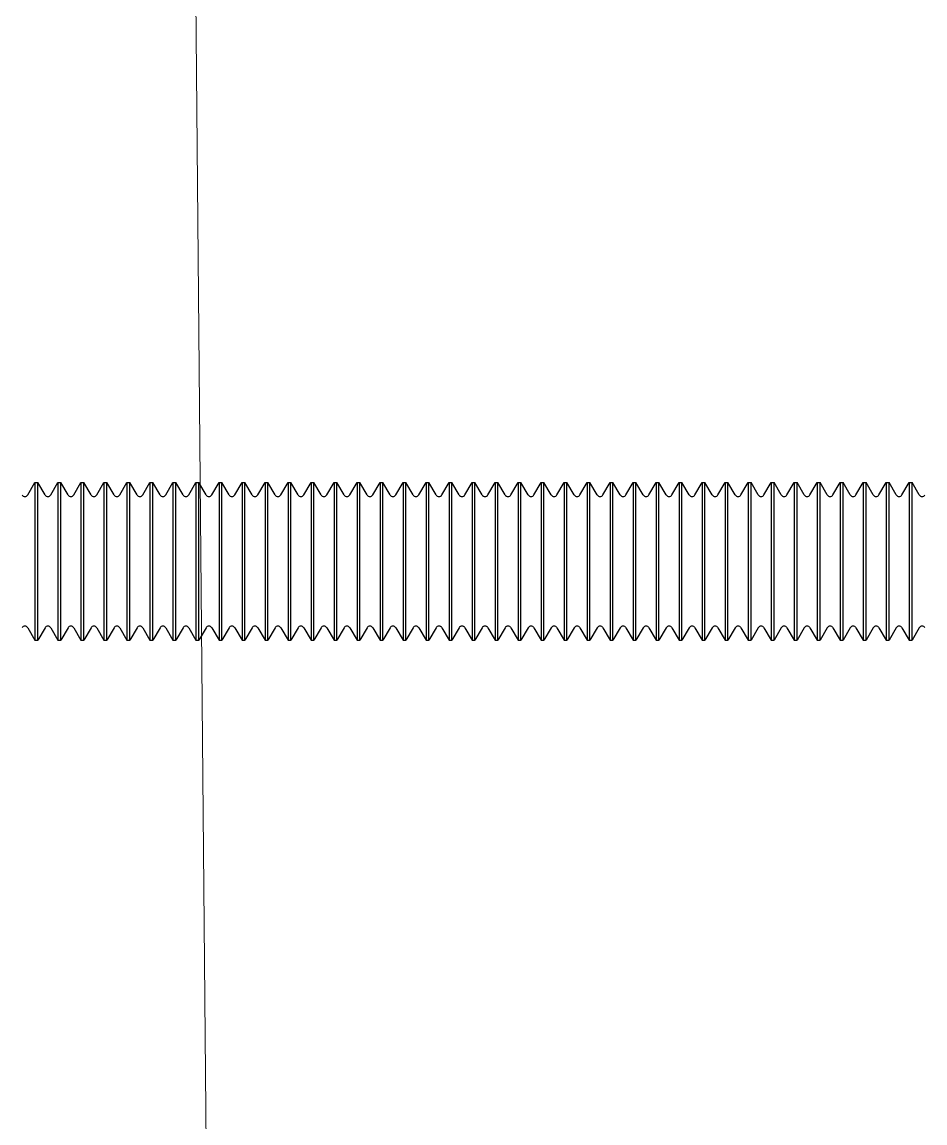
# Model space of a CAD drawing. Header units: millimetres. Extents: x -23083795 to 376618, y 113268 to 3804440.
# Drawn here: x 225362.8 to 225454.4, y 120849.5 to 120961.2 of the extents above; entities that cross this region are included whole.
import ezdxf

# ---------------------------------------------------------------- set-up
doc = ezdxf.new("R2010")
doc.units = ezdxf.units.MM
doc.header["$LTSCALE"] = 6
doc.linetypes.add('CENTER', pattern=[50.8, 31.75, -6.35, 6.35, -6.35])
doc.layers.add('duong tam', color=30, linetype='CENTER', lineweight=5)

msp = doc.modelspace()

# ---------------------------------------------------------------- linework, layer by layer
at = {"color": 2, "lineweight": -3, "ltscale": 30, "extrusion": (0, 1, -2.22045e-16)}
for p, q in [((225363.4172, 120913.22395, -1.36858), (225364.14637, 120914.48691, -1.36858)), ((225364.14637, 120914.48691, -1.36858), (225364.14637, 120898.48691, -1.36858)), ((225364.14637, 120914.48691, -1.36858), (225364.43803, 120914.48691, -1.36858)), ((225364.43803, 120898.48691, -1.36858), (225364.43803, 120914.48691, -1.36858)), ((225365.1672, 120913.22395, -1.36858), (225364.43803, 120914.48691, -1.36858)), ((225365.75053, 120913.22395, -1.36858), (225366.4797, 120914.48691, -1.36858)), ((225366.4797, 120914.48691, -1.36858), (225366.4797, 120898.48691, -1.36858)), ((225366.4797, 120914.48691, -1.36858), (225366.77137, 120914.48691, -1.36858)), ((225366.77137, 120898.48691, -1.36858), (225366.77137, 120914.48691, -1.36858)), ((225367.50053, 120913.22395, -1.36858), (225366.77137, 120914.48691, -1.36858)), ((225368.08387, 120913.22395, -1.36858), (225368.81303, 120914.48691, -1.36858)), ((225368.81303, 120914.48691, -1.36858), (225368.81303, 120898.48691, -1.36858)), ((225368.81303, 120914.48691, -1.36858), (225369.1047, 120914.48691, -1.36858)), ((225369.1047, 120898.48691, -1.36858), (225369.1047, 120914.48691, -1.36858)), ((225369.83387, 120913.22395, -1.36858), (225369.1047, 120914.48691, -1.36858)), ((225370.4172, 120913.22395, -1.36858), (225371.14637, 120914.48691, -1.36858)), ((225371.14637, 120914.48691, -1.36858), (225371.14637, 120898.48691, -1.36858)), ((225371.14637, 120914.48691, -1.36858), (225371.43803, 120914.48691, -1.36858)), ((225371.43803, 120898.48691, -1.36858), (225371.43803, 120914.48691, -1.36858)), ((225372.1672, 120913.22395, -1.36858), (225371.43803, 120914.48691, -1.36858)), ((225372.75053, 120913.22395, -1.36858), (225373.4797, 120914.48691, -1.36858)), ((225373.4797, 120914.48691, -1.36858), (225373.4797, 120898.48691, -1.36858)), ((225373.4797, 120914.48691, -1.36858), (225373.77137, 120914.48691, -1.36858)), ((225373.77137, 120898.48691, -1.36858), (225373.77137, 120914.48691, -1.36858)), ((225374.50053, 120913.22395, -1.36858), (225373.77137, 120914.48691, -1.36858)), ((225375.08387, 120913.22395, -1.36858), (225375.81303, 120914.48691, -1.36858)), ((225375.81303, 120914.48691, -1.36858), (225375.81303, 120898.48691, -1.36858)), ((225375.81303, 120914.48691, -1.36858), (225376.1047, 120914.48691, -1.36858)), ((225376.1047, 120898.48691, -1.36858), (225376.1047, 120914.48691, -1.36858)), ((225376.83387, 120913.22395, -1.36858), (225376.1047, 120914.48691, -1.36858)), ((225377.4172, 120913.22395, -1.36858), (225378.14637, 120914.48691, -1.36858)), ((225378.14637, 120914.48691, -1.36858), (225378.14637, 120898.48691, -1.36858)), ((225378.14637, 120914.48691, -1.36858), (225378.43803, 120914.48691, -1.36858)), ((225378.43803, 120898.48691, -1.36858), (225378.43803, 120914.48691, -1.36858)), ((225379.1672, 120913.22395, -1.36858), (225378.43803, 120914.48691, -1.36858)), ((225379.75053, 120913.22395, -1.36858), (225380.4797, 120914.48691, -1.36858)), ((225380.4797, 120914.48691, -1.36858), (225380.4797, 120898.48691, -1.36858)), ((225380.4797, 120914.48691, -1.36858), (225380.77137, 120914.48691, -1.36858)), ((225380.77137, 120898.48691, -1.36858), (225380.77137, 120914.48691, -1.36858)), ((225381.50053, 120913.22395, -1.36858), (225380.77137, 120914.48691, -1.36858)), ((225382.08387, 120913.22395, -1.36858), (225382.81303, 120914.48691, -1.36858)), ((225382.81303, 120914.48691, -1.36858), (225382.81303, 120898.48691, -1.36858)), ((225382.81303, 120914.48691, -1.36858), (225383.1047, 120914.48691, -1.36858)), ((225383.1047, 120898.48691, -1.36858), (225383.1047, 120914.48691, -1.36858)), ((225383.83387, 120913.22395, -1.36858), (225383.1047, 120914.48691, -1.36858)), ((225384.4172, 120913.22395, -1.36858), (225385.14637, 120914.48691, -1.36858)), ((225385.14637, 120914.48691, -1.36858), (225385.14637, 120898.48691, -1.36858)), ((225385.14637, 120914.48691, -1.36858), (225385.43803, 120914.48691, -1.36858)), ((225385.43803, 120898.48691, -1.36858), (225385.43803, 120914.48691, -1.36858)), ((225386.1672, 120913.22395, -1.36858), (225385.43803, 120914.48691, -1.36858)), ((225386.75053, 120913.22395, -1.36858), (225387.4797, 120914.48691, -1.36858)), ((225387.4797, 120914.48691, -1.36858), (225387.4797, 120898.48691, -1.36858)), ((225387.4797, 120914.48691, -1.36858), (225387.77137, 120914.48691, -1.36858)), ((225387.77137, 120898.48691, -1.36858), (225387.77137, 120914.48691, -1.36858)), ((225388.50053, 120913.22395, -1.36858), (225387.77137, 120914.48691, -1.36858)), ((225389.08387, 120913.22395, -1.36858), (225389.81303, 120914.48691, -1.36858)), ((225389.81303, 120914.48691, -1.36858), (225389.81303, 120898.48691, -1.36858)), ((225389.81303, 120914.48691, -1.36858), (225390.1047, 120914.48691, -1.36858)), ((225390.1047, 120898.48691, -1.36858), (225390.1047, 120914.48691, -1.36858)), ((225390.83387, 120913.22395, -1.36858), (225390.1047, 120914.48691, -1.36858)), ((225391.4172, 120913.22395, -1.36858), (225392.14637, 120914.48691, -1.36858)), ((225392.14637, 120914.48691, -1.36858), (225392.14637, 120898.48691, -1.36858)), ((225392.14637, 120914.48691, -1.36858), (225392.43803, 120914.48691, -1.36858)), ((225392.43803, 120898.48691, -1.36858), (225392.43803, 120914.48691, -1.36858)), ((225393.1672, 120913.22395, -1.36858), (225392.43803, 120914.48691, -1.36858)), ((225393.75053, 120913.22395, -1.36858), (225394.4797, 120914.48691, -1.36858)), ((225394.4797, 120914.48691, -1.36858), (225394.4797, 120898.48691, -1.36858)), ((225394.4797, 120914.48691, -1.36858), (225394.77137, 120914.48691, -1.36858)), ((225394.77137, 120898.48691, -1.36858), (225394.77137, 120914.48691, -1.36858)), ((225395.50053, 120913.22395, -1.36858), (225394.77137, 120914.48691, -1.36858)), ((225396.08387, 120913.22395, -1.36858), (225396.81303, 120914.48691, -1.36858)), ((225396.81303, 120914.48691, -1.36858), (225396.81303, 120898.48691, -1.36858)), ((225396.81303, 120914.48691, -1.36858), (225397.1047, 120914.48691, -1.36858)), ((225397.1047, 120898.48691, -1.36858), (225397.1047, 120914.48691, -1.36858)), ((225397.83387, 120913.22395, -1.36858), (225397.1047, 120914.48691, -1.36858)), ((225398.4172, 120913.22395, -1.36858), (225399.14637, 120914.48691, -1.36858)), ((225399.14637, 120914.48691, -1.36858), (225399.14637, 120898.48691, -1.36858)), ((225399.14637, 120914.48691, -1.36858), (225399.43803, 120914.48691, -1.36858)), ((225399.43803, 120898.48691, -1.36858), (225399.43803, 120914.48691, -1.36858)), ((225400.1672, 120913.22395, -1.36858), (225399.43803, 120914.48691, -1.36858)), ((225400.75053, 120913.22395, -1.36858), (225401.4797, 120914.48691, -1.36858)), ((225401.4797, 120914.48691, -1.36858), (225401.4797, 120898.48691, -1.36858)), ((225401.4797, 120914.48691, -1.36858), (225401.77137, 120914.48691, -1.36858)), ((225401.77137, 120898.48691, -1.36858), (225401.77137, 120914.48691, -1.36858)), ((225402.50053, 120913.22395, -1.36858), (225401.77137, 120914.48691, -1.36858)), ((225403.08387, 120913.22395, -1.36858), (225403.81303, 120914.48691, -1.36858)), ((225403.81303, 120914.48691, -1.36858), (225403.81303, 120898.48691, -1.36858)), ((225403.81303, 120914.48691, -1.36858), (225404.1047, 120914.48691, -1.36858)), ((225404.1047, 120898.48691, -1.36858), (225404.1047, 120914.48691, -1.36858)), ((225404.83387, 120913.22395, -1.36858), (225404.1047, 120914.48691, -1.36858)), ((225405.4172, 120913.22395, -1.36858), (225406.14637, 120914.48691, -1.36858)), ((225406.14637, 120914.48691, -1.36858), (225406.14637, 120898.48691, -1.36858)), ((225406.14637, 120914.48691, -1.36858), (225406.43803, 120914.48691, -1.36858)), ((225406.43803, 120898.48691, -1.36858), (225406.43803, 120914.48691, -1.36858)), ((225407.1672, 120913.22395, -1.36858), (225406.43803, 120914.48691, -1.36858)), ((225407.75053, 120913.22395, -1.36858), (225408.4797, 120914.48691, -1.36858)), ((225408.4797, 120914.48691, -1.36858), (225408.4797, 120898.48691, -1.36858)), ((225408.4797, 120914.48691, -1.36858), (225408.77137, 120914.48691, -1.36858)), ((225408.77137, 120898.48691, -1.36858), (225408.77137, 120914.48691, -1.36858)), ((225409.50053, 120913.22395, -1.36858), (225408.77137, 120914.48691, -1.36858)), ((225410.08387, 120913.22395, -1.36858), (225410.81303, 120914.48691, -1.36858)), ((225410.81303, 120914.48691, -1.36858), (225410.81303, 120898.48691, -1.36858)), ((225410.81303, 120914.48691, -1.36858), (225411.1047, 120914.48691, -1.36858)), ((225411.1047, 120898.48691, -1.36858), (225411.1047, 120914.48691, -1.36858)), ((225411.83387, 120913.22395, -1.36858), (225411.1047, 120914.48691, -1.36858)), ((225412.4172, 120913.22395, -1.36858), (225413.14637, 120914.48691, -1.36858)), ((225413.14637, 120914.48691, -1.36858), (225413.14637, 120898.48691, -1.36858)), ((225413.14637, 120914.48691, -1.36858), (225413.43803, 120914.48691, -1.36858)), ((225413.43803, 120898.48691, -1.36858), (225413.43803, 120914.48691, -1.36858)), ((225414.1672, 120913.22395, -1.36858), (225413.43803, 120914.48691, -1.36858)), ((225414.75053, 120913.22395, -1.36858), (225415.4797, 120914.48691, -1.36858)), ((225415.4797, 120914.48691, -1.36858), (225415.4797, 120898.48691, -1.36858)), ((225415.4797, 120914.48691, -1.36858), (225415.77137, 120914.48691, -1.36858)), ((225415.77137, 120898.48691, -1.36858), (225415.77137, 120914.48691, -1.36858)), ((225416.50053, 120913.22395, -1.36858), (225415.77137, 120914.48691, -1.36858)), ((225417.08387, 120913.22395, -1.36858), (225417.81303, 120914.48691, -1.36858)), ((225417.81303, 120914.48691, -1.36858), (225417.81303, 120898.48691, -1.36858)), ((225417.81303, 120914.48691, -1.36858), (225418.1047, 120914.48691, -1.36858)), ((225418.1047, 120898.48691, -1.36858), (225418.1047, 120914.48691, -1.36858)), ((225418.83387, 120913.22395, -1.36858), (225418.1047, 120914.48691, -1.36858)), ((225419.4172, 120913.22395, -1.36858), (225420.14637, 120914.48691, -1.36858)), ((225420.14637, 120914.48691, -1.36858), (225420.14637, 120898.48691, -1.36858)), ((225420.14637, 120914.48691, -1.36858), (225420.43803, 120914.48691, -1.36858)), ((225420.43803, 120898.48691, -1.36858), (225420.43803, 120914.48691, -1.36858)), ((225421.1672, 120913.22395, -1.36858), (225420.43803, 120914.48691, -1.36858)), ((225421.75053, 120913.22395, -1.36858), (225422.4797, 120914.48691, -1.36858)), ((225422.4797, 120914.48691, -1.36858), (225422.4797, 120898.48691, -1.36858)), ((225422.4797, 120914.48691, -1.36858), (225422.77137, 120914.48691, -1.36858)), ((225422.77137, 120898.48691, -1.36858), (225422.77137, 120914.48691, -1.36858)), ((225423.50053, 120913.22395, -1.36858), (225422.77137, 120914.48691, -1.36858)), ((225424.08387, 120913.22395, -1.36858), (225424.81303, 120914.48691, -1.36858)), ((225424.81303, 120914.48691, -1.36858), (225424.81303, 120898.48691, -1.36858)), ((225424.81303, 120914.48691, -1.36858), (225425.1047, 120914.48691, -1.36858)), ((225425.1047, 120898.48691, -1.36858), (225425.1047, 120914.48691, -1.36858)), ((225425.83387, 120913.22395, -1.36858), (225425.1047, 120914.48691, -1.36858)), ((225426.4172, 120913.22395, -1.36858), (225427.14637, 120914.48691, -1.36858)), ((225427.14637, 120914.48691, -1.36858), (225427.14637, 120898.48691, -1.36858)), ((225427.14637, 120914.48691, -1.36858), (225427.43803, 120914.48691, -1.36858)), ((225427.43803, 120898.48691, -1.36858), (225427.43803, 120914.48691, -1.36858)), ((225428.1672, 120913.22395, -1.36858), (225427.43803, 120914.48691, -1.36858)), ((225428.75053, 120913.22395, -1.36858), (225429.4797, 120914.48691, -1.36858)), ((225429.4797, 120914.48691, -1.36858), (225429.4797, 120898.48691, -1.36858)), ((225429.4797, 120914.48691, -1.36858), (225429.77137, 120914.48691, -1.36858)), ((225429.77137, 120898.48691, -1.36858), (225429.77137, 120914.48691, -1.36858)), ((225430.50053, 120913.22395, -1.36858), (225429.77137, 120914.48691, -1.36858)), ((225431.08387, 120913.22395, -1.36858), (225431.81303, 120914.48691, -1.36858)), ((225431.81303, 120914.48691, -1.36858), (225431.81303, 120898.48691, -1.36858)), ((225431.81303, 120914.48691, -1.36858), (225432.1047, 120914.48691, -1.36858)), ((225432.1047, 120898.48691, -1.36858), (225432.1047, 120914.48691, -1.36858)), ((225432.83387, 120913.22395, -1.36858), (225432.1047, 120914.48691, -1.36858)), ((225433.4172, 120913.22395, -1.36858), (225434.14637, 120914.48691, -1.36858)), ((225434.14637, 120914.48691, -1.36858), (225434.14637, 120898.48691, -1.36858)), ((225434.14637, 120914.48691, -1.36858), (225434.43803, 120914.48691, -1.36858)), ((225434.43803, 120898.48691, -1.36858), (225434.43803, 120914.48691, -1.36858)), ((225435.1672, 120913.22395, -1.36858), (225434.43803, 120914.48691, -1.36858)), ((225435.75053, 120913.22395, -1.36858), (225436.4797, 120914.48691, -1.36858)), ((225436.4797, 120914.48691, -1.36858), (225436.4797, 120898.48691, -1.36858)), ((225436.4797, 120914.48691, -1.36858), (225436.77137, 120914.48691, -1.36858)), ((225436.77137, 120898.48691, -1.36858), (225436.77137, 120914.48691, -1.36858)), ((225437.50053, 120913.22395, -1.36858), (225436.77137, 120914.48691, -1.36858)), ((225438.08387, 120913.22395, -1.36858), (225438.81303, 120914.48691, -1.36858)), ((225438.81303, 120914.48691, -1.36858), (225438.81303, 120898.48691, -1.36858)), ((225438.81303, 120914.48691, -1.36858), (225439.1047, 120914.48691, -1.36858)), ((225439.1047, 120898.48691, -1.36858), (225439.1047, 120914.48691, -1.36858)), ((225439.83387, 120913.22395, -1.36858), (225439.1047, 120914.48691, -1.36858)), ((225440.4172, 120913.22395, -1.36858), (225441.14637, 120914.48691, -1.36858)), ((225441.14637, 120914.48691, -1.36858), (225441.14637, 120898.48691, -1.36858)), ((225441.14637, 120914.48691, -1.36858), (225441.43803, 120914.48691, -1.36858)), ((225441.43803, 120898.48691, -1.36858), (225441.43803, 120914.48691, -1.36858)), ((225442.1672, 120913.22395, -1.36858), (225441.43803, 120914.48691, -1.36858)), ((225442.75053, 120913.22395, -1.36858), (225443.4797, 120914.48691, -1.36858)), ((225443.4797, 120914.48691, -1.36858), (225443.4797, 120898.48691, -1.36858)), ((225443.4797, 120914.48691, -1.36858), (225443.77137, 120914.48691, -1.36858)), ((225443.77137, 120898.48691, -1.36858), (225443.77137, 120914.48691, -1.36858)), ((225444.50053, 120913.22395, -1.36858), (225443.77137, 120914.48691, -1.36858)), ((225445.08387, 120913.22395, -1.36858), (225445.81303, 120914.48691, -1.36858)), ((225445.81303, 120914.48691, -1.36858), (225445.81303, 120898.48691, -1.36858)), ((225445.81303, 120914.48691, -1.36858), (225446.1047, 120914.48691, -1.36858)), ((225446.1047, 120898.48691, -1.36858), (225446.1047, 120914.48691, -1.36858)), ((225446.83387, 120913.22395, -1.36858), (225446.1047, 120914.48691, -1.36858)), ((225447.4172, 120913.22395, -1.36858), (225448.14637, 120914.48691, -1.36858)), ((225448.14637, 120914.48691, -1.36858), (225448.14637, 120898.48691, -1.36858)), ((225448.14637, 120914.48691, -1.36858), (225448.43803, 120914.48691, -1.36858)), ((225448.43803, 120898.48691, -1.36858), (225448.43803, 120914.48691, -1.36858)), ((225449.1672, 120913.22395, -1.36858), (225448.43803, 120914.48691, -1.36858)), ((225449.75053, 120913.22395, -1.36858), (225450.4797, 120914.48691, -1.36858)), ((225450.4797, 120914.48691, -1.36858), (225450.4797, 120898.48691, -1.36858)), ((225450.4797, 120914.48691, -1.36858), (225450.77137, 120914.48691, -1.36858)), ((225450.77137, 120898.48691, -1.36858), (225450.77137, 120914.48691, -1.36858)), ((225451.50053, 120913.22395, -1.36858), (225450.77137, 120914.48691, -1.36858)), ((225452.08387, 120913.22395, -1.36858), (225452.81303, 120914.48691, -1.36858)), ((225452.81303, 120914.48691, -1.36858), (225452.81303, 120898.48691, -1.36858)), ((225452.81303, 120914.48691, -1.36858), (225453.1047, 120914.48691, -1.36858)), ((225453.1047, 120898.48691, -1.36858), (225453.1047, 120914.48691, -1.36858)), ((225453.83387, 120913.22395, -1.36858), (225453.1047, 120914.48691, -1.36858)), ((225363.4172, 120899.74986, -1.36858), (225364.14637, 120898.48691, -1.36858)), ((225365.1672, 120899.74986, -1.36858), (225364.43803, 120898.48691, -1.36858)), ((225365.75053, 120899.74986, -1.36858), (225366.4797, 120898.48691, -1.36858)), ((225367.50053, 120899.74986, -1.36858), (225366.77137, 120898.48691, -1.36858)), ((225368.08387, 120899.74986, -1.36858), (225368.81303, 120898.48691, -1.36858)), ((225369.83387, 120899.74986, -1.36858), (225369.1047, 120898.48691, -1.36858)), ((225370.4172, 120899.74986, -1.36858), (225371.14637, 120898.48691, -1.36858)), ((225372.1672, 120899.74986, -1.36858), (225371.43803, 120898.48691, -1.36858)), ((225372.75053, 120899.74986, -1.36858), (225373.4797, 120898.48691, -1.36858)), ((225374.50053, 120899.74986, -1.36858), (225373.77137, 120898.48691, -1.36858)), ((225375.08387, 120899.74986, -1.36858), (225375.81303, 120898.48691, -1.36858)), ((225376.83387, 120899.74986, -1.36858), (225376.1047, 120898.48691, -1.36858)), ((225377.4172, 120899.74986, -1.36858), (225378.14637, 120898.48691, -1.36858)), ((225379.1672, 120899.74986, -1.36858), (225378.43803, 120898.48691, -1.36858)), ((225379.75053, 120899.74986, -1.36858), (225380.4797, 120898.48691, -1.36858)), ((225381.50053, 120899.74986, -1.36858), (225380.77137, 120898.48691, -1.36858)), ((225382.08387, 120899.74986, -1.36858), (225382.81303, 120898.48691, -1.36858)), ((225383.83387, 120899.74986, -1.36858), (225383.1047, 120898.48691, -1.36858)), ((225384.4172, 120899.74986, -1.36858), (225385.14637, 120898.48691, -1.36858)), ((225386.1672, 120899.74986, -1.36858), (225385.43803, 120898.48691, -1.36858)), ((225386.75053, 120899.74986, -1.36858), (225387.4797, 120898.48691, -1.36858)), ((225388.50053, 120899.74986, -1.36858), (225387.77137, 120898.48691, -1.36858)), ((225389.08387, 120899.74986, -1.36858), (225389.81303, 120898.48691, -1.36858)), ((225390.83387, 120899.74986, -1.36858), (225390.1047, 120898.48691, -1.36858)), ((225391.4172, 120899.74986, -1.36858), (225392.14637, 120898.48691, -1.36858)), ((225393.1672, 120899.74986, -1.36858), (225392.43803, 120898.48691, -1.36858)), ((225393.75053, 120899.74986, -1.36858), (225394.4797, 120898.48691, -1.36858)), ((225395.50053, 120899.74986, -1.36858), (225394.77137, 120898.48691, -1.36858)), ((225396.08387, 120899.74986, -1.36858), (225396.81303, 120898.48691, -1.36858)), ((225397.83387, 120899.74986, -1.36858), (225397.1047, 120898.48691, -1.36858)), ((225398.4172, 120899.74986, -1.36858), (225399.14637, 120898.48691, -1.36858)), ((225400.1672, 120899.74986, -1.36858), (225399.43803, 120898.48691, -1.36858)), ((225400.75053, 120899.74986, -1.36858), (225401.4797, 120898.48691, -1.36858)), ((225402.50053, 120899.74986, -1.36858), (225401.77137, 120898.48691, -1.36858)), ((225403.08387, 120899.74986, -1.36858), (225403.81303, 120898.48691, -1.36858)), ((225404.83387, 120899.74986, -1.36858), (225404.1047, 120898.48691, -1.36858)), ((225405.4172, 120899.74986, -1.36858), (225406.14637, 120898.48691, -1.36858)), ((225407.1672, 120899.74986, -1.36858), (225406.43803, 120898.48691, -1.36858)), ((225407.75053, 120899.74986, -1.36858), (225408.4797, 120898.48691, -1.36858)), ((225409.50053, 120899.74986, -1.36858), (225408.77137, 120898.48691, -1.36858)), ((225410.08387, 120899.74986, -1.36858), (225410.81303, 120898.48691, -1.36858)), ((225411.83387, 120899.74986, -1.36858), (225411.1047, 120898.48691, -1.36858)), ((225412.4172, 120899.74986, -1.36858), (225413.14637, 120898.48691, -1.36858)), ((225414.1672, 120899.74986, -1.36858), (225413.43803, 120898.48691, -1.36858)), ((225414.75053, 120899.74986, -1.36858), (225415.4797, 120898.48691, -1.36858)), ((225416.50053, 120899.74986, -1.36858), (225415.77137, 120898.48691, -1.36858)), ((225417.08387, 120899.74986, -1.36858), (225417.81303, 120898.48691, -1.36858)), ((225418.83387, 120899.74986, -1.36858), (225418.1047, 120898.48691, -1.36858)), ((225419.4172, 120899.74986, -1.36858), (225420.14637, 120898.48691, -1.36858)), ((225421.1672, 120899.74986, -1.36858), (225420.43803, 120898.48691, -1.36858)), ((225421.75053, 120899.74986, -1.36858), (225422.4797, 120898.48691, -1.36858)), ((225423.50053, 120899.74986, -1.36858), (225422.77137, 120898.48691, -1.36858)), ((225424.08387, 120899.74986, -1.36858), (225424.81303, 120898.48691, -1.36858)), ((225425.83387, 120899.74986, -1.36858), (225425.1047, 120898.48691, -1.36858)), ((225426.4172, 120899.74986, -1.36858), (225427.14637, 120898.48691, -1.36858)), ((225428.1672, 120899.74986, -1.36858), (225427.43803, 120898.48691, -1.36858)), ((225428.75053, 120899.74986, -1.36858), (225429.4797, 120898.48691, -1.36858)), ((225430.50053, 120899.74986, -1.36858), (225429.77137, 120898.48691, -1.36858)), ((225431.08387, 120899.74986, -1.36858), (225431.81303, 120898.48691, -1.36858)), ((225432.83387, 120899.74986, -1.36858), (225432.1047, 120898.48691, -1.36858)), ((225433.4172, 120899.74986, -1.36858), (225434.14637, 120898.48691, -1.36858)), ((225435.1672, 120899.74986, -1.36858), (225434.43803, 120898.48691, -1.36858)), ((225435.75053, 120899.74986, -1.36858), (225436.4797, 120898.48691, -1.36858)), ((225437.50053, 120899.74986, -1.36858), (225436.77137, 120898.48691, -1.36858)), ((225438.08387, 120899.74986, -1.36858), (225438.81303, 120898.48691, -1.36858)), ((225439.83387, 120899.74986, -1.36858), (225439.1047, 120898.48691, -1.36858)), ((225440.4172, 120899.74986, -1.36858), (225441.14637, 120898.48691, -1.36858)), ((225442.1672, 120899.74986, -1.36858), (225441.43803, 120898.48691, -1.36858)), ((225442.75053, 120899.74986, -1.36858), (225443.4797, 120898.48691, -1.36858)), ((225444.50053, 120899.74986, -1.36858), (225443.77137, 120898.48691, -1.36858)), ((225445.08387, 120899.74986, -1.36858), (225445.81303, 120898.48691, -1.36858)), ((225446.83387, 120899.74986, -1.36858), (225446.1047, 120898.48691, -1.36858)), ((225447.4172, 120899.74986, -1.36858), (225448.14637, 120898.48691, -1.36858)), ((225449.1672, 120899.74986, -1.36858), (225448.43803, 120898.48691, -1.36858)), ((225449.75053, 120899.74986, -1.36858), (225450.4797, 120898.48691, -1.36858)), ((225451.50053, 120899.74986, -1.36858), (225450.77137, 120898.48691, -1.36858)), ((225452.08387, 120899.74986, -1.36858), (225452.81303, 120898.48691, -1.36858)), ((225453.83387, 120899.74986, -1.36858), (225453.1047, 120898.48691, -1.36858)), ((225364.14637, 120898.48691, -1.36858), (225364.43803, 120898.48691, -1.36858)), ((225366.4797, 120898.48691, -1.36858), (225366.77137, 120898.48691, -1.36858)), ((225368.81303, 120898.48691, -1.36858), (225369.1047, 120898.48691, -1.36858)), ((225371.14637, 120898.48691, -1.36858), (225371.43803, 120898.48691, -1.36858)), ((225373.4797, 120898.48691, -1.36858), (225373.77137, 120898.48691, -1.36858)), ((225375.81303, 120898.48691, -1.36858), (225376.1047, 120898.48691, -1.36858)), ((225378.14637, 120898.48691, -1.36858), (225378.43803, 120898.48691, -1.36858)), ((225380.4797, 120898.48691, -1.36858), (225380.77137, 120898.48691, -1.36858)), ((225382.81303, 120898.48691, -1.36858), (225383.1047, 120898.48691, -1.36858)), ((225385.14637, 120898.48691, -1.36858), (225385.43803, 120898.48691, -1.36858)), ((225387.4797, 120898.48691, -1.36858), (225387.77137, 120898.48691, -1.36858)), ((225389.81303, 120898.48691, -1.36858), (225390.1047, 120898.48691, -1.36858)), ((225392.14637, 120898.48691, -1.36858), (225392.43803, 120898.48691, -1.36858)), ((225394.4797, 120898.48691, -1.36858), (225394.77137, 120898.48691, -1.36858)), ((225396.81303, 120898.48691, -1.36858), (225397.1047, 120898.48691, -1.36858)), ((225399.14637, 120898.48691, -1.36858), (225399.43803, 120898.48691, -1.36858)), ((225401.4797, 120898.48691, -1.36858), (225401.77137, 120898.48691, -1.36858)), ((225403.81303, 120898.48691, -1.36858), (225404.1047, 120898.48691, -1.36858)), ((225406.14637, 120898.48691, -1.36858), (225406.43803, 120898.48691, -1.36858)), ((225408.4797, 120898.48691, -1.36858), (225408.77137, 120898.48691, -1.36858)), ((225410.81303, 120898.48691, -1.36858), (225411.1047, 120898.48691, -1.36858)), ((225413.14637, 120898.48691, -1.36858), (225413.43803, 120898.48691, -1.36858)), ((225415.4797, 120898.48691, -1.36858), (225415.77137, 120898.48691, -1.36858)), ((225417.81303, 120898.48691, -1.36858), (225418.1047, 120898.48691, -1.36858)), ((225420.14637, 120898.48691, -1.36858), (225420.43803, 120898.48691, -1.36858)), ((225422.4797, 120898.48691, -1.36858), (225422.77137, 120898.48691, -1.36858)), ((225424.81303, 120898.48691, -1.36858), (225425.1047, 120898.48691, -1.36858)), ((225427.14637, 120898.48691, -1.36858), (225427.43803, 120898.48691, -1.36858)), ((225429.4797, 120898.48691, -1.36858), (225429.77137, 120898.48691, -1.36858)), ((225431.81303, 120898.48691, -1.36858), (225432.1047, 120898.48691, -1.36858)), ((225434.14637, 120898.48691, -1.36858), (225434.43803, 120898.48691, -1.36858)), ((225436.4797, 120898.48691, -1.36858), (225436.77137, 120898.48691, -1.36858)), ((225438.81303, 120898.48691, -1.36858), (225439.1047, 120898.48691, -1.36858)), ((225441.14637, 120898.48691, -1.36858), (225441.43803, 120898.48691, -1.36858)), ((225443.4797, 120898.48691, -1.36858), (225443.77137, 120898.48691, -1.36858)), ((225445.81303, 120898.48691, -1.36858), (225446.1047, 120898.48691, -1.36858)), ((225448.14637, 120898.48691, -1.36858), (225448.43803, 120898.48691, -1.36858)), ((225450.4797, 120898.48691, -1.36858), (225450.77137, 120898.48691, -1.36858)), ((225452.81303, 120898.48691, -1.36858), (225453.1047, 120898.48691, -1.36858))]:
    msp.add_line(p, q, dxfattribs=at)
at = {"color": 2, "lineweight": -3, "ltscale": 30}
for centre, start, end in [((225363.12553, 120913.39235, -1.36858), 210, 330), ((225365.45887, 120913.39235, -1.36858), 210, 330), ((225367.7922, 120913.39235, -1.36858), 210, 330), ((225370.12553, 120913.39235, -1.36858), 210, 330), ((225372.45887, 120913.39235, -1.36858), 210, 330), ((225374.7922, 120913.39235, -1.36858), 210, 330), ((225377.12553, 120913.39235, -1.36858), 210, 330), ((225379.45887, 120913.39235, -1.36858), 210, 330), ((225381.7922, 120913.39235, -1.36858), 210, 330), ((225384.12553, 120913.39235, -1.36858), 210, 330), ((225386.45887, 120913.39235, -1.36858), 210, 330), ((225388.7922, 120913.39235, -1.36858), 210, 330), ((225391.12553, 120913.39235, -1.36858), 210, 330), ((225393.45887, 120913.39235, -1.36858), 210, 330), ((225395.7922, 120913.39235, -1.36858), 210, 330), ((225398.12553, 120913.39235, -1.36858), 210, 330), ((225400.45887, 120913.39235, -1.36858), 210, 330), ((225402.7922, 120913.39235, -1.36858), 210, 330), ((225405.12553, 120913.39235, -1.36858), 210, 330), ((225407.45887, 120913.39235, -1.36858), 210, 330), ((225409.7922, 120913.39235, -1.36858), 210, 330), ((225412.12553, 120913.39235, -1.36858), 210, 330), ((225414.45887, 120913.39235, -1.36858), 210, 330), ((225416.7922, 120913.39235, -1.36858), 210, 330), ((225419.12553, 120913.39235, -1.36858), 210, 330), ((225421.45887, 120913.39235, -1.36858), 210, 330), ((225423.7922, 120913.39235, -1.36858), 210, 330), ((225426.12553, 120913.39235, -1.36858), 210, 330), ((225428.45887, 120913.39235, -1.36858), 210, 330), ((225430.7922, 120913.39235, -1.36858), 210, 330), ((225433.12553, 120913.39235, -1.36858), 210, 330), ((225435.45887, 120913.39235, -1.36858), 210, 330), ((225437.7922, 120913.39235, -1.36858), 210, 330), ((225440.12553, 120913.39235, -1.36858), 210, 330), ((225442.45887, 120913.39235, -1.36858), 210, 330), ((225444.7922, 120913.39235, -1.36858), 210, 330), ((225447.12553, 120913.39235, -1.36858), 210, 330), ((225449.45887, 120913.39235, -1.36858), 210, 330), ((225451.7922, 120913.39235, -1.36858), 210, 330), ((225454.12553, 120913.39235, -1.36858), 210, 330), ((225363.12553, 120899.58147, -1.36858), 30, 150), ((225365.45887, 120899.58147, -1.36858), 30, 150), ((225367.7922, 120899.58147, -1.36858), 30, 150), ((225370.12553, 120899.58147, -1.36858), 30, 150), ((225372.45887, 120899.58147, -1.36858), 30, 150), ((225374.7922, 120899.58147, -1.36858), 30, 150), ((225377.12553, 120899.58147, -1.36858), 30, 150), ((225379.45887, 120899.58147, -1.36858), 30, 150), ((225381.7922, 120899.58147, -1.36858), 30, 150), ((225384.12553, 120899.58147, -1.36858), 30, 150), ((225386.45887, 120899.58147, -1.36858), 30, 150), ((225388.7922, 120899.58147, -1.36858), 30, 150), ((225391.12553, 120899.58147, -1.36858), 30, 150), ((225393.45887, 120899.58147, -1.36858), 30, 150), ((225395.7922, 120899.58147, -1.36858), 30, 150), ((225398.12553, 120899.58147, -1.36858), 30, 150), ((225400.45887, 120899.58147, -1.36858), 30, 150), ((225402.7922, 120899.58147, -1.36858), 30, 150), ((225405.12553, 120899.58147, -1.36858), 30, 150), ((225407.45887, 120899.58147, -1.36858), 30, 150), ((225409.7922, 120899.58147, -1.36858), 30, 150), ((225412.12553, 120899.58147, -1.36858), 30, 150), ((225414.45887, 120899.58147, -1.36858), 30, 150), ((225416.7922, 120899.58147, -1.36858), 30, 150), ((225419.12553, 120899.58147, -1.36858), 30, 150), ((225421.45887, 120899.58147, -1.36858), 30, 150), ((225423.7922, 120899.58147, -1.36858), 30, 150), ((225426.12553, 120899.58147, -1.36858), 30, 150), ((225428.45887, 120899.58147, -1.36858), 30, 150), ((225430.7922, 120899.58147, -1.36858), 30, 150), ((225433.12553, 120899.58147, -1.36858), 30, 150), ((225435.45887, 120899.58147, -1.36858), 30, 150), ((225437.7922, 120899.58147, -1.36858), 30, 150), ((225440.12553, 120899.58147, -1.36858), 30, 150), ((225442.45887, 120899.58147, -1.36858), 30, 150), ((225444.7922, 120899.58147, -1.36858), 30, 150), ((225447.12553, 120899.58147, -1.36858), 30, 150), ((225449.45887, 120899.58147, -1.36858), 30, 150), ((225451.7922, 120899.58147, -1.36858), 30, 150), ((225454.12553, 120899.58147, -1.36858), 30, 150)]:
    msp.add_arc(centre, 0.33679, start, end, dxfattribs=at)
at = {"layer": 'duong tam', "ltscale": 6}
msp.add_line((225368.08076, 122352.29449, -1.36858), (225383.29047, 120647.78987, -1.36858), dxfattribs=at)

doc.saveas('drawing.dxf')
